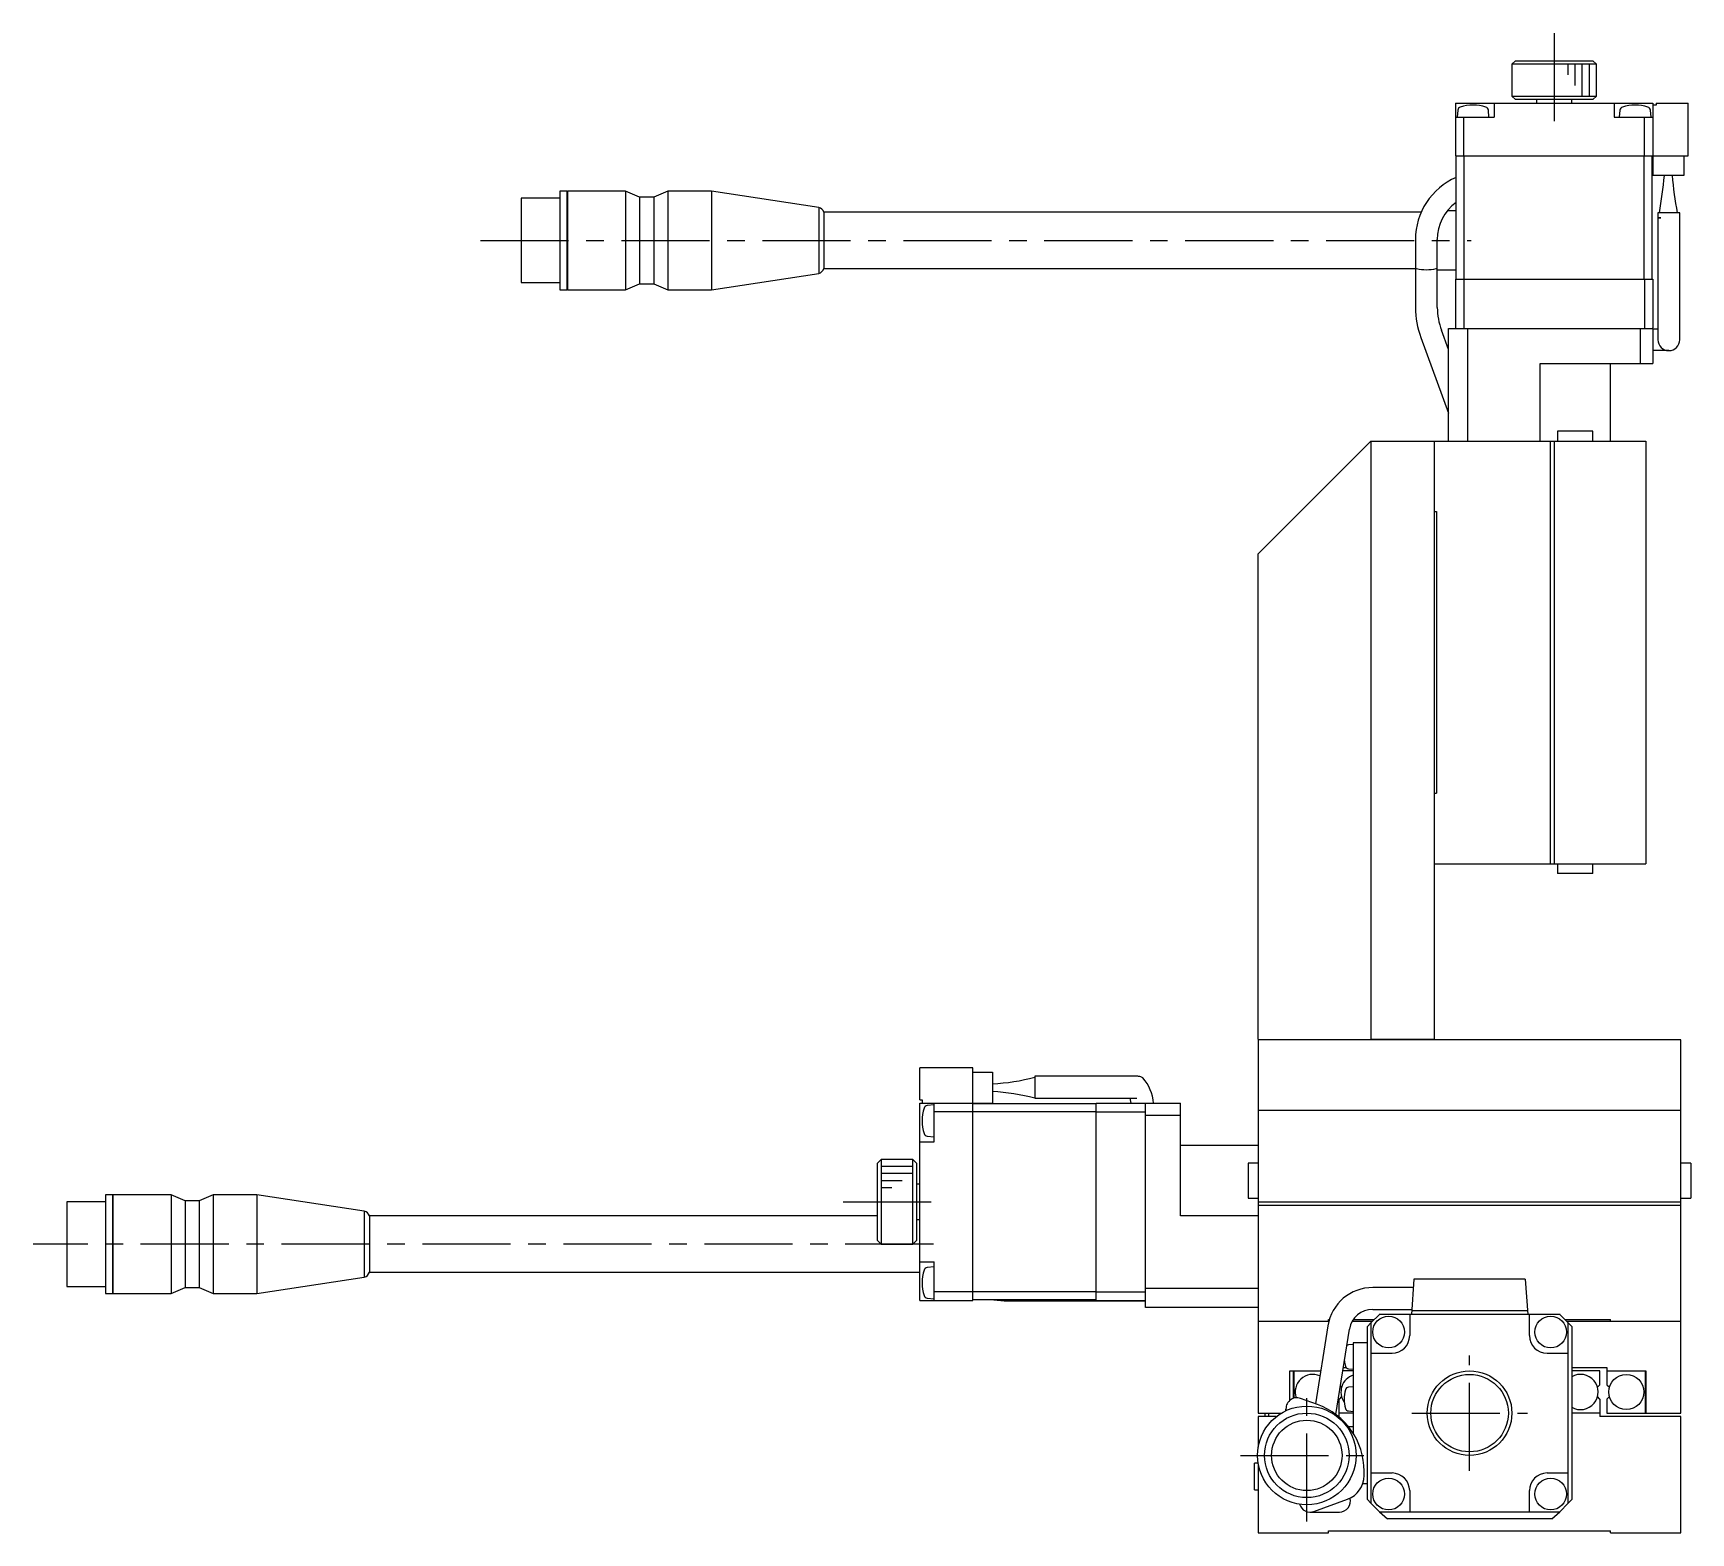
# Model space of a CAD drawing. Extents: x -591 to 419, y 17 to 744.
# Drawn here: x -591.1 to -355.9, y 282.6 to 495.6 of the extents above; entities that cross this region are included whole.
import ezdxf

# ---------------------------------------------------------------- set-up
doc = ezdxf.new("R2010")
doc.units = 0
doc.header["$LTSCALE"] = 10
doc.linetypes.add('CENTER', pattern=[2, 1.25, -0.25, 0.25, -0.25])
doc.layers.add('1', color=7, linetype='CONTINUOUS')

msp = doc.modelspace()

# ---------------------------------------------------------------- linework, layer by layer
at = {"layer": '1', "color": 4, "linetype": 'CENTER'}
for p, q in [((-375.263878, 495.558605), (-375.263878, 481.409854)), ((-527.612752, 466.131939), (-387.033135, 466.131939)), ((-476.166504, 329.631939), (-461.263303, 329.631939)), ((-463.353949, 323.631939), (-591.106772, 323.631939)), ((-387.263878, 291.431939), (-387.263878, 307.831939)), ((-410.363877, 284.23194), (-410.363877, 303.031937)), ((-395.463878, 299.631939), (-379.063878, 299.631939)), ((-419.763876, 293.631939), (-400.963879, 293.631939))]:
    msp.add_line(p, q, dxfattribs=at)
at = {"layer": '1', "color": 7, "linetype": 'CONTINUOUS'}
for p, q in [((-380.763878, 491.631939), (-381.263878, 491.131939)), ((-381.263878, 491.131939), (-381.263878, 486.631939)), ((-369.263878, 491.131939), (-381.263878, 491.131939)), ((-380.763878, 491.631939), (-369.763878, 491.631939)), ((-369.263878, 491.131939), (-369.763878, 491.631939)), ((-369.263878, 486.631939), (-369.263878, 491.131939)), ((-389.263878, 485.631939), (-361.263878, 485.631939)), ((-389.263878, 485.631939), (-389.263878, 478.131939)), ((-388.927677, 484.617219), (-389.013878, 483.631939)), ((-384.513878, 483.631939), (-384.600078, 484.617219)), ((-383.763878, 485.631939), (-383.763878, 483.631939)), ((-381.263878, 486.631939), (-380.763878, 486.131939)), ((-381.263878, 486.631939), (-369.263878, 486.631939)), ((-369.763878, 486.131939), (-380.763878, 486.131939)), ((-377.763878, 486.131939), (-377.763878, 485.631939)), ((-372.763878, 485.631939), (-372.763878, 486.131939)), ((-369.763878, 486.131939), (-369.263878, 486.631939)), ((-366.763878, 485.631939), (-366.763878, 483.631939)), ((-365.927677, 484.617219), (-366.013878, 483.631939)), ((-361.513878, 483.631939), (-361.600078, 484.617219)), ((-361.263878, 485.631939), (-361.263878, 475.331939)), ((-360.763878, 485.331939), (-361.263878, 485.331939)), ((-360.763878, 485.631939), (-360.763878, 485.331939)), ((-360.763878, 485.631939), (-356.263878, 485.631939)), ((-356.263878, 478.131939), (-356.263878, 485.631939)), ((-389.263878, 483.631939), (-383.763878, 483.631939)), ((-388.063878, 478.131939), (-388.063878, 483.631939)), ((-366.763878, 483.631939), (-361.263878, 483.631939)), ((-362.463878, 478.131939), (-362.463878, 483.631939)), ((-389.263878, 478.131939), (-356.263878, 478.131939)), ((-389.163878, 460.631939), (-389.163878, 478.131939)), ((-388.022456, 460.631939), (-388.022456, 478.131939)), ((-362.505299, 460.631939), (-362.505299, 478.131939)), ((-361.363878, 460.631939), (-361.363878, 478.131939)), ((-356.863878, 478.131939), (-356.863878, 475.331939)), ((-356.863878, 475.331939), (-361.263878, 475.331939)), ((-516.349665, 473.131938), (-516.349665, 459.13194)), ((-515.349663, 473.131938), (-516.349665, 473.131938)), ((-515.349663, 473.131938), (-515.349663, 459.13194)), ((-515.299663, 473.131938), (-515.349663, 473.081938)), ((-515.299663, 473.131938), (-515.299663, 459.13194)), ((-507.042663, 473.131938), (-515.299663, 473.131938)), ((-507.042663, 473.131938), (-507.042663, 459.13194)), ((-505.042663, 472.281939), (-507.042663, 473.131938)), ((-501.042663, 473.131938), (-503.042663, 472.281939)), ((-501.042663, 473.131938), (-501.042663, 459.13194)), ((-494.849664, 473.131938), (-501.042663, 473.131938)), ((-494.849664, 473.131938), (-494.849664, 459.13194)), ((-479.615681, 470.816265), (-494.849664, 473.131938)), ((-521.849666, 472.131937), (-521.849666, 460.131941)), ((-516.349665, 472.131937), (-521.849666, 472.131937)), ((-505.042663, 472.281939), (-505.042663, 459.981939)), ((-503.042663, 472.281939), (-505.042663, 472.281939)), ((-503.042663, 472.281939), (-503.042663, 459.981939)), ((-479.615681, 470.816265), (-479.615681, 461.447613)), ((-478.892008, 470.131939), (-478.892008, 462.131939)), ((-394.130211, 470.131939), (-478.892008, 470.131939)), ((-389.163878, 470.331939), (-390.422709, 470.331939)), ((-360.538871, 469.407021), (-360.563878, 469.331939)), ((-360.563878, 469.331939), (-360.104895, 469.331939)), ((-360.538878, 470.031939), (-360.538878, 469.405001)), ((-357.438878, 470.031939), (-360.538878, 470.031939)), ((-360.104895, 469.331939), (-360.538878, 469.405032)), ((-360.538878, 469.331939), (-360.538878, 452.031939)), ((-357.438878, 452.031939), (-357.438878, 470.031939)), ((-394.94418, 466.244869), (-394.94418, 456.601027)), ((-391.84418, 456.601027), (-391.84418, 466.244869)), ((-494.849664, 459.13194), (-479.615681, 461.447613)), ((-478.892008, 462.131939), (-394.94418, 462.131939)), ((-394.94418, 462.244869), (-394.868317, 462.160413)), ((-394.868317, 462.160413), (-394.77524, 462.120791)), ((-392.01312, 462.120791), (-391.920042, 462.160413)), ((-391.920042, 462.160413), (-391.846304, 462.230566)), ((-391.846304, 462.230566), (-391.84418, 462.244869)), ((-391.84418, 461.931939), (-389.163878, 461.931939)), ((-521.849666, 460.131941), (-516.349665, 460.131941)), ((-516.349665, 459.13194), (-515.349663, 459.13194)), ((-515.349663, 459.18194), (-515.299663, 459.13194)), ((-515.299663, 459.13194), (-507.042663, 459.13194)), ((-507.042663, 459.13194), (-505.042663, 459.981939)), ((-505.042663, 459.981939), (-503.042663, 459.981939)), ((-503.042663, 459.981939), (-501.042663, 459.13194)), ((-501.042663, 459.13194), (-494.849664, 459.13194)), ((-389.263878, 460.631939), (-389.263878, 453.731939)), ((-389.263878, 460.631939), (-361.263878, 460.631939)), ((-388.063878, 460.631939), (-388.063878, 453.631939)), ((-362.463878, 460.631939), (-362.463878, 453.631939)), ((-361.263878, 460.631939), (-361.263878, 453.731939)), ((-394.168733, 452.323498), (-390.263878, 441.594997)), ((-390.263878, 450.658791), (-391.255686, 453.383761)), ((-390.263878, 437.631939), (-390.263878, 453.631939)), ((-390.263878, 453.631939), (-361.263878, 453.631939)), ((-389.263878, 453.731939), (-389.163878, 453.631939)), ((-387.541907, 453.631939), (-387.541907, 437.631939)), ((-362.985848, 448.631939), (-362.985848, 453.631939)), ((-361.363878, 453.631939), (-361.263878, 453.731939)), ((-361.263878, 453.631939), (-361.263878, 448.631939)), ((-361.263878, 453.581939), (-360.538878, 453.581939)), ((-358.988878, 450.481939), (-361.263878, 450.481939)), ((-377.263878, 437.631939), (-377.263878, 448.631939)), ((-377.263878, 448.631939), (-361.263878, 448.631939)), ((-367.263878, 437.631939), (-367.263878, 448.631939)), ((-401.263878, 437.631939), (-417.263877, 421.631939)), ((-401.263878, 437.631939), (-401.263877, 352.731939)), ((-401.263878, 437.631939), (-362.263878, 437.631939)), ((-392.263878, 352.631939), (-392.263878, 437.631939)), ((-375.763877, 377.631939), (-375.763878, 437.631939)), ((-375.263878, 437.631939), (-375.263877, 377.631939)), ((-374.763878, 439.031939), (-374.763878, 437.631939)), ((-369.763878, 439.031939), (-374.763878, 439.031939)), ((-369.763878, 437.631939), (-369.763878, 439.031939)), ((-362.263878, 437.631939), (-362.263877, 377.631939)), ((-392.263878, 427.631939), (-391.963878, 427.631939)), ((-391.963878, 427.631939), (-391.963877, 387.631939)), ((-417.263877, 352.731939), (-417.263877, 421.631939)), ((-392.263877, 387.631939), (-391.963877, 387.631939)), ((-392.263877, 377.631939), (-362.263877, 377.631939)), ((-374.763877, 377.631939), (-374.763877, 376.231939)), ((-369.763877, 376.231939), (-369.763877, 377.631939)), ((-369.763877, 376.231939), (-374.763877, 376.231939)), ((-417.263877, 352.731939), (-417.163877, 352.631939)), ((-357.263877, 352.631939), (-417.263877, 352.631939)), ((-417.263877, 352.631939), (-417.263877, 299.631939)), ((-401.363877, 352.631939), (-401.263877, 352.731939)), ((-401.263877, 352.731939), (-392.263877, 352.731939)), ((-357.263877, 299.631939), (-357.263877, 352.631939)), ((-457.763877, 348.631939), (-465.263877, 348.631939)), ((-465.263877, 344.131939), (-465.263877, 348.631939)), ((-457.763877, 315.631939), (-457.763877, 348.631939)), ((-457.763877, 348.031939), (-454.963877, 348.031939)), ((-454.963877, 348.031939), (-454.963877, 343.631939)), ((-434.46264, 347.456939), (-448.963877, 347.456939)), ((-448.963877, 347.456939), (-448.963877, 344.331939)), ((-434.359577, 347.453593), (-434.46264, 347.456939)), ((-434.226845, 347.439354), (-434.359577, 347.453593)), ((-434.061758, 347.405601), (-434.226845, 347.439354)), ((-433.901423, 347.354764), (-434.061758, 347.405601)), ((-433.749421, 347.288516), (-433.901423, 347.354764)), ((-433.616458, 347.214267), (-433.749421, 347.288516)), ((-465.263877, 344.131939), (-464.963877, 344.131939)), ((-465.263877, 343.631939), (-454.963877, 343.631939)), ((-465.263877, 315.631939), (-465.263877, 343.631939)), ((-464.963877, 344.131939), (-464.963877, 343.631939)), ((-463.263877, 338.131939), (-463.263877, 343.631939)), ((-440.263877, 343.531939), (-457.763877, 343.531939)), ((-448.963877, 344.356939), (-434.46264, 344.356939)), ((-440.263877, 343.631939), (-433.363877, 343.631939)), ((-440.263877, 315.631939), (-440.263877, 343.631939)), ((-435.492775, 344.357753), (-435.312849, 343.632721)), ((-433.263877, 343.531939), (-433.363877, 343.631939)), ((-433.263877, 343.631939), (-428.263877, 343.631939)), ((-433.263877, 314.631939), (-433.263877, 343.631939)), ((-428.263877, 327.631939), (-428.263877, 343.631939)), ((-463.263877, 343.381939), (-464.249157, 343.295738)), ((-457.763877, 342.431939), (-463.263877, 342.431939)), ((-440.263877, 342.390517), (-457.763877, 342.390517)), ((-440.263877, 342.431939), (-433.263877, 342.431939)), ((-428.263877, 341.909968), (-433.263877, 341.909968)), ((-417.263877, 342.631939), (-357.263877, 342.631939)), ((-464.249157, 338.968139), (-463.263877, 338.881939)), ((-465.263877, 338.131939), (-463.263877, 338.131939)), ((-417.263877, 337.631939), (-428.263877, 337.631939)), ((-470.763877, 335.631939), (-471.263877, 335.131939)), ((-471.263877, 324.131939), (-471.263877, 335.131939)), ((-466.263877, 335.631939), (-470.763877, 335.631939)), ((-470.763877, 335.631939), (-470.763877, 323.631939)), ((-465.763877, 335.131939), (-466.263877, 335.631939)), ((-466.263877, 323.631939), (-466.263877, 335.631939)), ((-465.763877, 335.131939), (-465.763877, 324.131939)), ((-417.263877, 335.131939), (-418.663877, 335.131939)), ((-418.663877, 335.131939), (-418.663877, 330.131939)), ((-355.863877, 335.131939), (-357.263877, 335.131939)), ((-355.863877, 335.131939), (-355.863877, 330.131939)), ((-465.263877, 332.131939), (-465.763877, 332.131939)), ((-586.349666, 329.631937), (-586.349666, 317.631941)), ((-580.849665, 329.631937), (-586.349666, 329.631937)), ((-580.849665, 330.631938), (-580.849665, 316.63194)), ((-579.849663, 330.631938), (-580.849665, 330.631938)), ((-579.849663, 330.631938), (-579.849663, 316.63194)), ((-579.799663, 330.631938), (-579.849663, 330.581938)), ((-579.799663, 330.631938), (-579.799663, 316.63194)), ((-571.542663, 330.631938), (-579.799663, 330.631938)), ((-571.542663, 330.631938), (-571.542663, 316.63194)), ((-569.542663, 329.781939), (-571.542663, 330.631938)), ((-569.542663, 329.781939), (-569.542663, 317.481939)), ((-567.542663, 329.781939), (-569.542663, 329.781939)), ((-565.542663, 330.631938), (-567.542663, 329.781939)), ((-567.542663, 329.781939), (-567.542663, 317.481939)), ((-565.542663, 330.631938), (-565.542663, 316.63194)), ((-559.349664, 330.631938), (-565.542663, 330.631938)), ((-559.349664, 330.631938), (-559.349664, 316.63194)), ((-544.115681, 328.316264), (-559.349664, 330.631938)), ((-418.663877, 330.131939), (-417.263877, 330.131939)), ((-417.263877, 329.631939), (-357.263877, 329.631939)), ((-357.263877, 330.131939), (-355.863877, 330.131939)), ((-544.115681, 328.316264), (-544.115681, 318.947613)), ((-543.392007, 327.631939), (-543.392007, 319.631939)), ((-471.263877, 327.631939), (-543.392007, 327.631939)), ((-465.763877, 327.131939), (-465.263877, 327.131939)), ((-417.263877, 327.631939), (-428.263877, 327.631939)), ((-357.263877, 329.131939), (-417.263877, 329.131939)), ((-471.263877, 324.131939), (-470.763877, 323.631939)), ((-470.763877, 323.631939), (-466.263877, 323.631939)), ((-466.263877, 323.631939), (-465.763877, 324.131939)), ((-465.263877, 321.131939), (-463.263877, 321.131939)), ((-463.263877, 320.381939), (-464.249157, 320.295738)), ((-463.263877, 315.631939), (-463.263877, 321.131939)), ((-586.349666, 317.631941), (-580.849665, 317.631941)), ((-559.349664, 316.63194), (-544.115681, 318.947613)), ((-543.392007, 319.631939), (-465.263877, 319.631939)), ((-395.164243, 318.631939), (-395.513877, 313.631939)), ((-379.363512, 318.631939), (-395.164243, 318.631939)), ((-379.363508, 318.631939), (-379.013878, 313.631939)), ((-580.849665, 316.63194), (-579.849663, 316.63194)), ((-579.849663, 316.68194), (-579.799663, 316.63194)), ((-579.799663, 316.63194), (-571.542663, 316.63194)), ((-571.542663, 316.63194), (-569.542663, 317.481939)), ((-569.542663, 317.481939), (-567.542663, 317.481939)), ((-567.542663, 317.481939), (-565.542663, 316.63194)), ((-565.542663, 316.63194), (-559.349664, 316.63194)), ((-465.263877, 315.631939), (-457.763877, 315.631939)), ((-464.249157, 315.968139), (-463.263877, 315.881939)), ((-457.763877, 316.831939), (-463.263877, 316.831939)), ((-440.263877, 316.87336), (-457.763877, 316.87336)), ((-440.263877, 315.731939), (-457.763877, 315.731939)), ((-454.761858, 315.731298), (-453.326955, 315.581939)), ((-453.326955, 315.581939), (-433.263877, 315.581939)), ((-440.263877, 316.831939), (-433.263877, 316.831939)), ((-440.263877, 315.631939), (-433.363877, 315.631939)), ((-433.363877, 315.631939), (-433.263877, 315.731939)), ((-433.263877, 317.35391), (-417.263877, 317.35391)), ((-395.246407, 317.456939), (-400.994083, 317.456939)), ((-417.263877, 314.631939), (-433.263877, 314.631939)), ((-407.263877, 312.931939), (-407.168675, 312.931939)), ((-407.263877, 312.631939), (-407.263877, 312.931939)), ((-403.76099, 312.931939), (-400.832591, 312.931939)), ((-400.063878, 313.631939), (-401.263878, 312.431939)), ((-400.994083, 314.356939), (-395.463181, 314.356939)), ((-374.418645, 313.631939), (-400.10911, 313.631939)), ((-395.763878, 313.631939), (-395.763878, 310.631939)), ((-379.048841, 314.131939), (-395.478914, 314.131939)), ((-378.763878, 310.631939), (-378.763878, 313.631939)), ((-373.263878, 312.431939), (-374.463878, 313.631939)), ((-373.695164, 312.931939), (-367.263877, 312.931939)), ((-367.263877, 312.631939), (-367.263877, 312.931939)), ((-407.253327, 312.631939), (-417.263877, 312.631939)), ((-407.376014, 312.04727), (-409.133295, 300.952236)), ((-406.235603, 299.430938), (-404.314181, 311.562323)), ((-401.120284, 312.631939), (-403.947345, 312.631939)), ((-401.763878, 311.909968), (-401.263878, 312.431939)), ((-401.763878, 287.35391), (-401.763878, 311.909968)), ((-401.263878, 312.431939), (-401.263878, 286.831939)), ((-357.263877, 312.631939), (-373.407471, 312.631939)), ((-372.763878, 311.909968), (-373.263878, 312.431939)), ((-373.263878, 286.831939), (-373.263878, 312.431939)), ((-372.763878, 311.909968), (-372.763878, 287.35391)), ((-403.763878, 309.381939), (-404.446665, 309.322203)), ((-401.763878, 309.631939), (-403.763878, 309.631939)), ((-403.763878, 309.631939), (-403.763878, 296.736513)), ((-405.174269, 306.131939), (-404.79709, 306.131939)), ((-404.446665, 305.941675), (-403.763878, 305.881939)), ((-401.263878, 308.131939), (-398.263878, 308.131939)), ((-376.263878, 308.131939), (-373.263878, 308.131939)), ((-372.763878, 306.131939), (-367.763877, 306.131939)), ((-367.763877, 306.131939), (-367.763877, 303.634541)), ((-412.763877, 305.631939), (-408.392103, 305.631939)), ((-412.763877, 301.451192), (-412.763877, 305.631939)), ((-412.213877, 305.581939), (-412.263877, 305.631939)), ((-412.263877, 301.731267), (-412.263877, 305.631939)), ((-408.400022, 305.581939), (-412.213877, 305.581939)), ((-412.213877, 305.581939), (-412.213877, 301.747158)), ((-405.596351, 303.467015), (-405.424343, 303.295006)), ((-403.763878, 305.631939), (-405.253461, 305.631939)), ((-368.763877, 305.631939), (-372.763878, 305.631939)), ((-369.103412, 303.295006), (-368.763877, 303.634541)), ((-368.763877, 303.634541), (-368.763877, 305.631939)), ((-367.763877, 305.631939), (-362.263877, 305.631939)), ((-362.313877, 305.581939), (-367.763877, 305.581939)), ((-367.763877, 303.634541), (-367.424343, 303.295006)), ((-362.313877, 305.581939), (-362.263877, 305.631939)), ((-362.313877, 299.631939), (-362.313877, 305.581939)), ((-362.263877, 305.631939), (-362.263877, 299.631939)), ((-408.844756, 300.847216), (-411.239314, 301.718765)), ((-405.424343, 301.968872), (-405.763877, 301.629337)), ((-405.763877, 299.131939), (-405.763877, 301.629337)), ((-403.763878, 303.381939), (-404.446665, 303.322203)), ((-368.763877, 301.629337), (-369.103412, 301.968872)), ((-368.763877, 301.629337), (-368.763877, 299.131939)), ((-367.763877, 301.629337), (-367.424343, 301.968872)), ((-367.763877, 301.629337), (-367.763877, 299.631939)), ((-417.263877, 299.631939), (-413.969426, 299.631939)), ((-414.694002, 299.131939), (-417.263877, 299.131939)), ((-417.263877, 299.131939), (-417.263877, 294.810916)), ((-416.263877, 299.131939), (-416.263877, 299.631939)), ((-415.763877, 299.131939), (-415.763877, 299.631939)), ((-413.319445, 299.977378), (-413.319445, 300.262241)), ((-405.763877, 299.131939), (-405.857829, 299.131939)), ((-405.763877, 299.681939), (-403.763878, 299.681939)), ((-403.763878, 299.631939), (-405.763877, 299.631939)), ((-404.446665, 299.941675), (-403.763878, 299.881939)), ((-372.763878, 299.681939), (-368.763877, 299.681939)), ((-368.763877, 299.631939), (-372.763878, 299.631939)), ((-357.263877, 299.131939), (-368.763877, 299.131939)), ((-367.763877, 299.631939), (-357.263877, 299.631939)), ((-357.263877, 282.631939), (-357.263877, 299.131939)), ((-403.763877, 297.681939), (-404.434685, 297.681939)), ((-417.276908, 292.531939), (-417.763877, 292.531939)), ((-417.763877, 288.731939), (-417.763877, 292.531939)), ((-417.263877, 292.452961), (-417.263877, 282.631939)), ((-402.414545, 289.631939), (-401.763878, 289.631939)), ((-402.232058, 290.755485), (-402.232058, 291.403305)), ((-401.263878, 291.131939), (-398.263878, 291.131939)), ((-376.263878, 291.131939), (-373.263878, 291.131939)), ((-417.763877, 288.731939), (-417.263877, 288.731939)), ((-409.359929, 285.675415), (-404.567887, 287.419575)), ((-401.763878, 287.35391), (-401.263878, 286.831939)), ((-395.763878, 288.631939), (-395.763878, 285.631939)), ((-378.763878, 285.631939), (-378.763878, 288.631939)), ((-373.263878, 286.831939), (-372.763878, 287.35391)), ((-409.89006, 285.581939), (-405.738249, 285.581939)), ((-401.263878, 286.831939), (-400.063878, 285.631939)), ((-400.063878, 285.631939), (-398.925781, 284.631939)), ((-400.063878, 285.631939), (-374.463878, 285.631939)), ((-375.601974, 284.631939), (-374.463878, 285.631939)), ((-374.463878, 285.631939), (-373.263878, 286.831939)), ((-417.263877, 282.631939), (-407.263877, 282.631939)), ((-407.263877, 282.631939), (-407.263877, 282.931939)), ((-407.263877, 282.931939), (-367.263877, 282.931939)), ((-375.601974, 284.631939), (-398.925781, 284.631939)), ((-367.263877, 282.631939), (-367.263877, 282.931939)), ((-367.263877, 282.631939), (-357.263877, 282.631939))]:
    msp.add_line(p, q, dxfattribs=at)
at = {"layer": '1', "color": 9, "linetype": 'CONTINUOUS'}
for p, q in [((-373.263878, 489.631939), (-373.263878, 491.131939)), ((-372.263878, 488.131939), (-372.263878, 491.131939)), ((-371.263878, 486.631939), (-371.263878, 491.131939)), ((-370.263878, 486.631939), (-370.263878, 491.131939)), ((-466.263877, 334.631939), (-470.763877, 334.631939)), ((-466.263877, 333.631939), (-470.763877, 333.631939)), ((-467.763877, 332.631939), (-470.763877, 332.631939)), ((-469.263877, 331.631939), (-470.763877, 331.631939))]:
    msp.add_line(p, q, dxfattribs=at)
at = {"layer": '1', "color": 7, "linetype": 'CONTINUOUS'}
for centre, radius in [((-398.763878, 311.131939), 2.25), ((-375.763878, 311.131939), 2.25), ((-387.263878, 299.631939), 6), ((-387.263878, 299.631939), 5.5), ((-365.013877, 302.631939), 2.5), ((-410.363877, 293.631939), 6.999999), ((-410.363877, 293.631939), 5.999998), ((-410.363877, 293.631939), 5), ((-398.763878, 288.131939), 2.25), ((-375.763878, 288.131939), 2.25)]:
    msp.add_circle(centre, radius, dxfattribs=at)
for centre, radius, start, end in [((-388.429579, 484.573641), 0.5, 107.629155, 175), ((-386.763878, 479.331939), 6, 72.370845, 107.629155), ((-385.098176, 484.573641), 0.5, 5, 72.370845), ((-365.429579, 484.573641), 0.5, 107.629155, 175), ((-363.763878, 479.331939), 6, 72.370845, 107.629155), ((-362.098176, 484.573641), 0.5, 5, 72.370845), ((-416.257186, 480.251582), 56.848734, 349.643692, 355.03546), ((-308.86045, 479.311429), 49.80482, 184.582916, 190.737932), ((-385.389771, 466.287433), 9.554504, 113.266827, 180.255242), ((-479.849665, 469.844022), 1.000002, 16.733256, 76.468302), ((-385.340859, 466.270433), 6.503371, 126.016451, 180.225221), ((-479.849665, 462.419856), 1.000002, 283.531698, 343.266744), ((-393.39418, 468.436837), 6.465274, 257.66589182, 282.33410818), ((-382.311095, 456.682149), 12.633345, 180.367915, 200.182505), ((-382.312031, 456.682167), 9.532494, 180.487706, 200.243899), ((-358.988878, 452.031939), 1.55, 180, 0), ((-456.37778, 374.970276), 28.615444, 272.832165, 285.015922), ((-437.971655, 343.321179), 5.841564, 3.05552734, 41.79336857), ((-456.11095, 318.392876), 26.90568, 74.595351, 87.556562), ((-458.963877, 341.131939), 6, 162.370845, 197.629155), ((-464.205579, 342.797641), 0.5, 95, 162.370845), ((-464.205579, 339.466237), 0.5, 197.629155, 265), ((-544.349665, 327.344022), 1.000002, 16.733256, 76.468302), ((-458.963877, 318.131939), 6, 162.370845, 197.629155), ((-464.205579, 319.797641), 0.5, 95, 162.370845), ((-544.349665, 319.919856), 1.000002, 283.531698, 343.266744), ((-464.205579, 316.466237), 0.5, 197.629155, 265), ((-401.027307, 311.026832), 6.430193, 89.703957, 170.868859), ((-401.026887, 311.026409), 3.330691, 89.435683, 170.74077), ((-398.263878, 310.631939), 2.5, 270, 0), ((-376.263878, 310.631939), 2.5, 180, 270), ((-404.403087, 308.824105), 0.5, 95, 123.928061), ((-400.063878, 307.631939), 5, 186.726927, 195.362549), ((-404.403087, 306.439772), 0.5, 195.362549, 265), ((-409.513877, 302.631939), 2.5, 66.198916, 199.226496), ((-403.013877, 302.631939), 2.5, 107.457606, 215.758888), ((-371.513877, 302.631939), 2.5, 239.999997, 120.000003), ((-411.769445, 300.262241), 1.55, 70, 190.166306), ((-400.063878, 301.631939), 5, 164.637451, 195.362549), ((-404.403087, 302.824105), 0.5, 95, 164.637451), ((-412.282058, 291.403305), 10.05, 0, 70), ((-404.403087, 300.439772), 0.5, 195.362549, 265), ((-405.782058, 290.755485), 3.55, 290, 0), ((-398.263878, 288.631939), 2.5, 0, 90), ((-376.263878, 288.631939), 2.5, 90, 180), ((-405.73108, 287.133856), 1.551947, 269.62419, 15.92806), ((-409.89006, 287.131939), 1.55, 195.944446, 290)]:
    msp.add_arc(centre, radius, start, end, dxfattribs=at)

doc.saveas('drawing.dxf')
